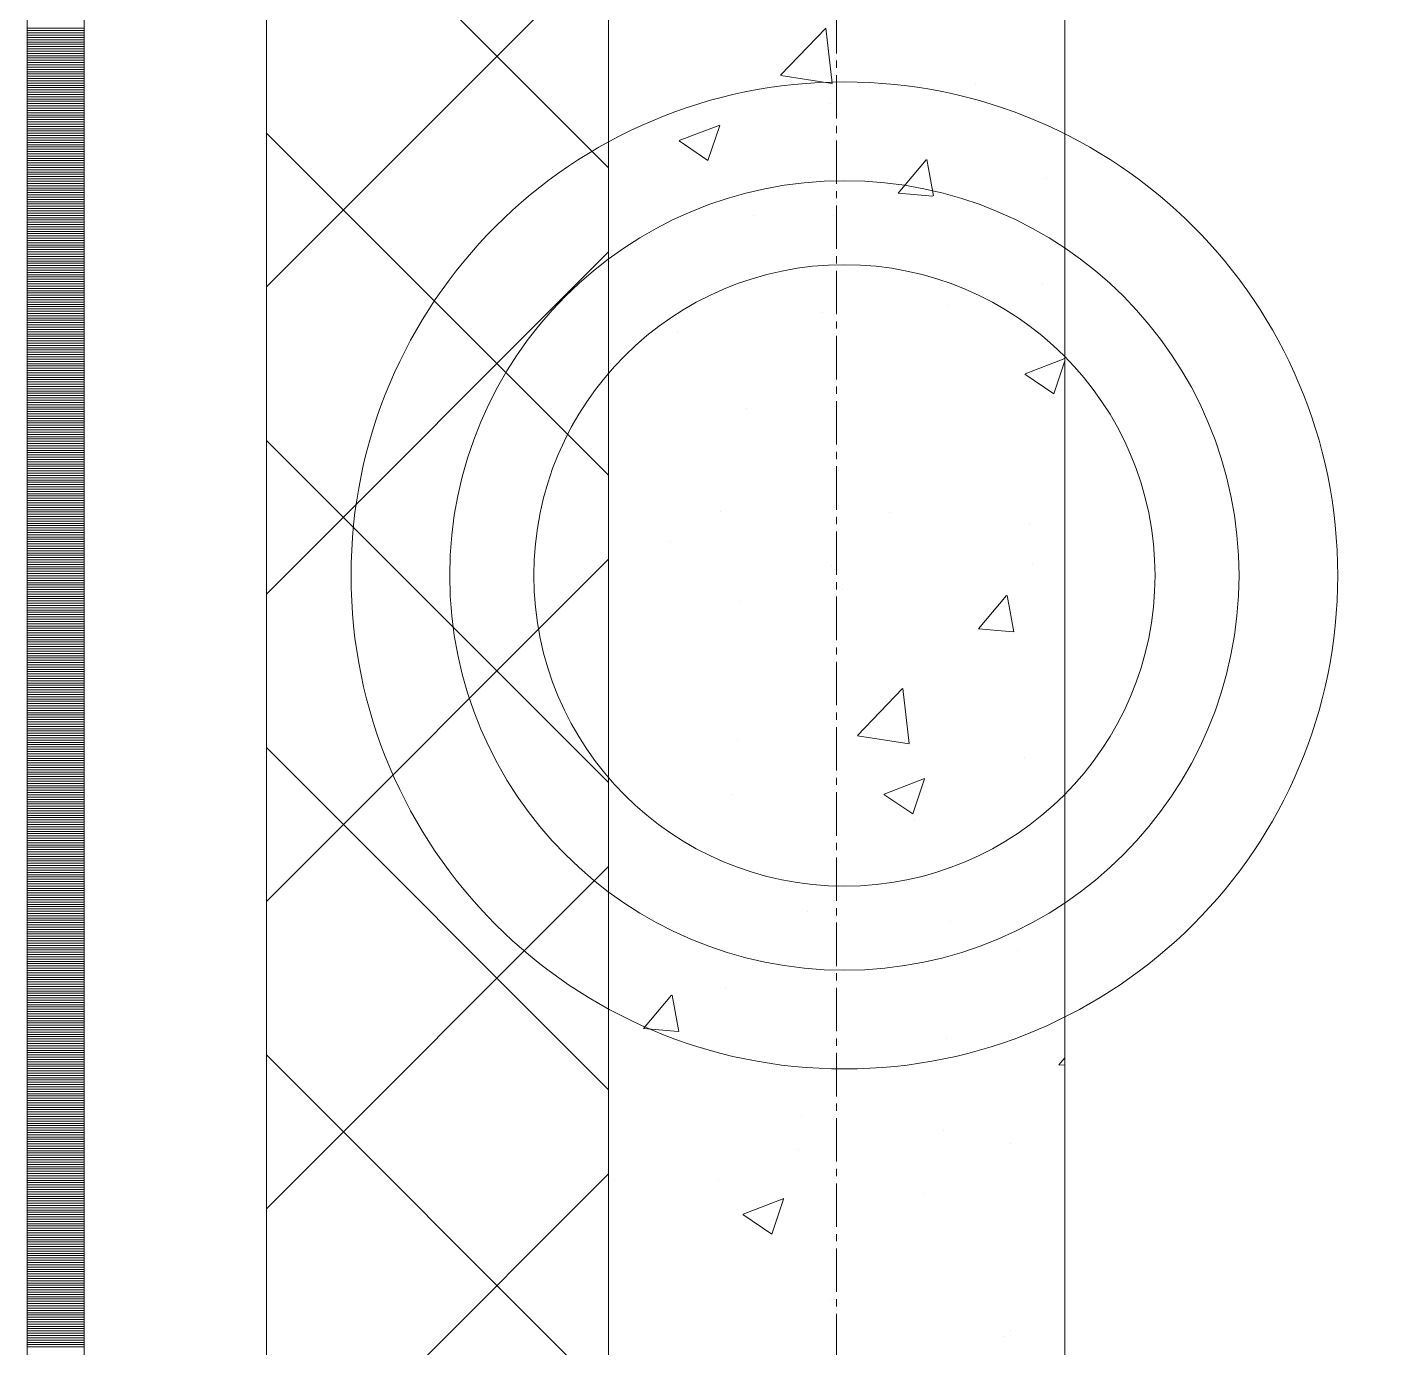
# Model space of a CAD drawing. Header units: millimetres. Extents: x 538266 to 1167394, y 114608 to 637157.
# Drawn here: x 828883 to 829477, y 207417 to 207996 of the extents above; entities that cross this region are included whole.
import ezdxf
from ezdxf.enums import TextEntityAlignment as Align

# ---------------------------------------------------------------- set-up
doc = ezdxf.new("R2010")
doc.units = ezdxf.units.MM
doc.linetypes.add('CENTER2', pattern=[28.575, 19.05, -3.175, 3.175, -3.175])
doc.linetypes.add('DASHED', pattern=[19.05, 12.7, -6.35])
doc.layers.get('Defpoints').update_dxf_attribs({"color": 140})
doc.layers.add('АР_Делит', color=120, linetype='Continuous', lineweight=0, plot=False)
for name, color, linetype, lineweight in [('АР_Стены ПЕНОблок', 52, 'Continuous', 20), ('АР_Тонкая', 254, 'Continuous', 5), ('АР_Утеплитель', 31, 'Continuous', 0), ('АР_Штриховка', 8, 'Continuous', 0)]:
    doc.layers.add(name, color=color, linetype=linetype, lineweight=lineweight)
doc.layers.add('РД_Оси_100', color=7, linetype='Continuous', lineweight=0, true_color=0x525252)
doc.styles.add('style1', font='ARIALN.TTF')

# ---------------------------------------------------------------- blocks, each defined once
blk = doc.blocks.new('2_этаж')
at = {"layer": 'АР_Делит', "color": 18, "true_color": 0x000000}
for radius in [216.34, 173.04, 136.21]:
    blk.add_circle((672876.96, 207755.17), radius, dxfattribs=at)
at = {"layer": 'АР_Стены ПЕНОблок', "color": 18, "linetype": 'Continuous', "lineweight": 20, "true_color": 0x000000}
for p, q in [((672773.57, 213213.25), (672773.57, 137013.25)), ((672973.57, 137013.25), (672973.57, 213213.25))]:
    blk.add_line(p, q, dxfattribs=at)
at = {"layer": 'АР_Тонкая', "color": 18, "linetype": 'Continuous', "lineweight": 5, "true_color": 0x000000}
for p, q in [((672518.57, 213213.25), (672518.57, 137013.25)), ((672543.57, 213213.25), (672543.57, 137013.25)), ((672543.57, 137013.25), (672543.57, 213213.25)), ((672623.57, 137013.25), (672623.57, 213213.25))]:
    blk.add_line(p, q, dxfattribs=at)
at = {"layer": 'АР_Утеплитель', "color": 18, "linetype": 'Continuous', "lineweight": 0, "true_color": 0x000000}
for p, q in [((672623.57, 213213.25), (672623.57, 137013.25)), ((672773.57, 137013.25), (672773.57, 213213.25))]:
    blk.add_line(p, q, dxfattribs=at)
at = {"layer": 'АР_Штриховка', "color": 18, "linetype": 'Continuous', "lineweight": 0, "true_color": 0x000000}
for p, q in [((672773.57, 207933.8), (672623.57, 208083.8)), ((672623.57, 207881.66), (672773.57, 208031.66)), ((672518.57, 207995), (672543.57, 207995)), ((672518.57, 207994), (672543.57, 207994)), ((672518.57, 207993), (672543.57, 207993)), ((672518.57, 207992), (672543.57, 207992)), ((672848.99, 207974.44), (672868.77, 207995.06)), ((672871.66, 207970.95), (672868.86, 207995.07)), ((672518.57, 207991), (672543.57, 207991)), ((672518.57, 207990), (672543.57, 207990)), ((672518.57, 207989), (672543.57, 207989)), ((672518.57, 207988), (672543.57, 207988)), ((672518.57, 207987), (672543.57, 207987)), ((672518.57, 207986), (672543.57, 207986)), ((672518.57, 207985), (672543.57, 207985)), ((672518.57, 207984), (672543.57, 207984)), ((672518.57, 207983), (672543.57, 207983)), ((672518.57, 207982), (672543.57, 207982)), ((672518.57, 207981), (672543.57, 207981)), ((672518.57, 207980), (672543.57, 207980)), ((672518.57, 207979), (672543.57, 207979)), ((672518.57, 207978), (672543.57, 207978)), ((672518.57, 207977), (672543.57, 207977)), ((672518.57, 207976), (672543.57, 207976)), ((672518.57, 207975), (672543.57, 207975)), ((672518.57, 207974), (672543.57, 207974)), ((672849.05, 207974.31), (672871.64, 207970.81)), ((672518.57, 207973), (672543.57, 207973)), ((672518.57, 207972), (672543.57, 207972)), ((672518.57, 207971), (672543.57, 207971)), ((672518.57, 207970), (672543.57, 207970)), ((672518.57, 207969), (672543.57, 207969)), ((672518.57, 207968), (672543.57, 207968)), ((672934.34, 207970.49), (672934.34, 207970.49)), ((672518.57, 207967), (672543.57, 207967)), ((672518.57, 207966), (672543.57, 207966)), ((672518.57, 207965), (672543.57, 207965)), ((672518.57, 207964), (672543.57, 207964)), ((672518.57, 207963), (672543.57, 207963)), ((672518.57, 207962), (672543.57, 207962)), ((672870.75, 207962.11), (672870.75, 207962.11)), ((672518.57, 207961), (672543.57, 207961)), ((672518.57, 207960), (672543.57, 207960)), ((672518.57, 207959), (672543.57, 207959)), ((672518.57, 207958), (672543.57, 207958)), ((672518.57, 207957), (672543.57, 207957)), ((672518.57, 207956), (672543.57, 207956)), ((672518.57, 207955), (672543.57, 207955)), ((672518.57, 207954), (672543.57, 207954)), ((672518.57, 207953), (672543.57, 207953)), ((672518.57, 207952), (672543.57, 207952)), ((672518.57, 207951), (672543.57, 207951)), ((672518.57, 207950), (672543.57, 207950)), ((672804.56, 207945.79), (672822.34, 207952.62)), ((672817.13, 207937.1), (672822.28, 207952.45)), ((672518.57, 207949), (672543.57, 207949)), ((672518.57, 207948), (672543.57, 207948)), ((672518.57, 207947), (672543.57, 207947)), ((672518.57, 207946), (672543.57, 207946)), ((672518.57, 207945), (672543.57, 207945)), ((672518.57, 207944), (672543.57, 207944)), ((672773.57, 207799.1), (672623.57, 207949.1)), ((672804.48, 207945.63), (672817.12, 207937.11)), ((672518.57, 207943), (672543.57, 207943)), ((672518.57, 207942), (672543.57, 207942)), ((672518.57, 207941), (672543.57, 207941)), ((672518.57, 207940), (672543.57, 207940)), ((672518.57, 207939), (672543.57, 207939)), ((672518.57, 207938), (672543.57, 207938)), ((672518.57, 207937), (672543.57, 207937)), ((672518.57, 207936), (672543.57, 207936)), ((672518.57, 207935), (672543.57, 207935)), ((672518.57, 207934), (672543.57, 207934)), ((672518.57, 207933), (672543.57, 207933)), ((672518.57, 207932), (672543.57, 207932)), ((672900.55, 207922.78), (672912.8, 207937.38)), ((672916.03, 207921.5), (672913.09, 207937.43)), ((672518.57, 207931), (672543.57, 207931)), ((672518.57, 207930), (672543.57, 207930)), ((672518.57, 207929), (672543.57, 207929)), ((672518.57, 207928), (672543.57, 207928)), ((672518.57, 207927), (672543.57, 207927)), ((672518.57, 207926), (672543.57, 207926)), ((672861.71, 207929.48), (672861.71, 207929.48)), ((672965.41, 207929.1), (672965.41, 207929.1)), ((672518.57, 207925), (672543.57, 207925)), ((672518.57, 207924), (672543.57, 207924)), ((672518.57, 207923), (672543.57, 207923)), ((672518.57, 207922), (672543.57, 207922)), ((672518.57, 207921), (672543.57, 207921)), ((672518.57, 207920), (672543.57, 207920)), ((672900.55, 207922.78), (672915.73, 207921.45)), ((672518.57, 207919), (672543.57, 207919)), ((672518.57, 207918), (672543.57, 207918)), ((672518.57, 207917), (672543.57, 207917)), ((672518.57, 207916), (672543.57, 207916)), ((672518.57, 207915), (672543.57, 207915)), ((672518.57, 207914), (672543.57, 207914)), ((672518.57, 207913), (672543.57, 207913)), ((672518.57, 207912), (672543.57, 207912)), ((672518.57, 207911), (672543.57, 207911)), ((672518.57, 207910), (672543.57, 207910)), ((672518.57, 207909), (672543.57, 207909)), ((672837.12, 207912.84), (672837.12, 207912.84)), ((672872.11, 207912.94), (672872.11, 207912.94)), ((672518.57, 207908), (672543.57, 207908)), ((672518.57, 207907), (672543.57, 207907)), ((672518.57, 207906), (672543.57, 207906)), ((672518.57, 207905), (672543.57, 207905)), ((672518.57, 207904), (672543.57, 207904)), ((672518.57, 207903), (672543.57, 207903)), ((672518.57, 207902), (672543.57, 207902)), ((672518.57, 207901), (672543.57, 207901)), ((672518.57, 207900), (672543.57, 207900)), ((672518.57, 207899), (672543.57, 207899)), ((672518.57, 207898), (672543.57, 207898)), ((672518.57, 207897), (672543.57, 207897)), ((672623.57, 207746.96), (672773.57, 207896.96)), ((672518.57, 207896), (672543.57, 207896)), ((672518.57, 207895), (672543.57, 207895)), ((672518.57, 207894), (672543.57, 207894)), ((672518.57, 207893), (672543.57, 207893)), ((672518.57, 207892), (672543.57, 207892)), ((672518.57, 207891), (672543.57, 207891)), ((672518.57, 207890), (672543.57, 207890)), ((672518.57, 207889), (672543.57, 207889)), ((672518.57, 207888), (672543.57, 207888)), ((672518.57, 207887), (672543.57, 207887)), ((672518.57, 207886), (672543.57, 207886)), ((672518.57, 207885), (672543.57, 207885)), ((672518.57, 207884), (672543.57, 207884)), ((672518.57, 207883), (672543.57, 207883)), ((672518.57, 207882), (672543.57, 207882)), ((672518.57, 207881), (672543.57, 207881)), ((672518.57, 207880), (672543.57, 207880)), ((672518.57, 207879), (672543.57, 207879)), ((672963.71, 207882.97), (672963.71, 207882.97)), ((672518.57, 207878), (672543.57, 207878)), ((672518.57, 207877), (672543.57, 207877)), ((672518.57, 207876), (672543.57, 207876)), ((672518.57, 207875), (672543.57, 207875)), ((672518.57, 207874), (672543.57, 207874)), ((672518.57, 207873), (672543.57, 207873)), ((672922.58, 207873.71), (672922.58, 207873.71)), ((672518.57, 207872), (672543.57, 207872)), ((672518.57, 207871), (672543.57, 207871)), ((672518.57, 207870), (672543.57, 207870)), ((672518.57, 207869), (672543.57, 207869)), ((672518.57, 207868), (672543.57, 207868)), ((672518.57, 207867), (672543.57, 207867)), ((672867.52, 207870.3), (672867.52, 207870.3)), ((672518.57, 207866), (672543.57, 207866)), ((672518.57, 207865), (672543.57, 207865)), ((672518.57, 207864), (672543.57, 207864)), ((672518.57, 207863), (672543.57, 207863)), ((672518.57, 207862), (672543.57, 207862)), ((672518.57, 207861), (672543.57, 207861)), ((672803.93, 207861.93), (672803.93, 207861.93)), ((672518.57, 207860), (672543.57, 207860)), ((672518.57, 207859), (672543.57, 207859)), ((672518.57, 207858), (672543.57, 207858)), ((672518.57, 207857), (672543.57, 207857)), ((672518.57, 207856), (672543.57, 207856)), ((672518.57, 207855), (672543.57, 207855)), ((672518.57, 207854), (672543.57, 207854)), ((672518.57, 207853), (672543.57, 207853)), ((672518.57, 207852), (672543.57, 207852)), ((672518.57, 207851), (672543.57, 207851)), ((672518.57, 207850), (672543.57, 207850)), ((672518.57, 207849), (672543.57, 207849)), ((672956.17, 207843.53), (672973.57, 207850.21)), ((672968.75, 207834.84), (672973.57, 207849.21)), ((672518.57, 207848), (672543.57, 207848)), ((672518.57, 207847), (672543.57, 207847)), ((672518.57, 207846), (672543.57, 207846)), ((672518.57, 207845), (672543.57, 207845)), ((672518.57, 207844), (672543.57, 207844)), ((672518.57, 207843), (672543.57, 207843)), ((672774.45, 207848.29), (672774.45, 207848.29)), ((672956.1, 207843.36), (672968.73, 207834.84)), ((672962.32, 207844.55), (672962.32, 207844.55)), ((672518.57, 207842), (672543.57, 207842)), ((672518.57, 207841), (672543.57, 207841)), ((672518.57, 207840), (672543.57, 207840)), ((672518.57, 207839), (672543.57, 207839)), ((672518.57, 207838), (672543.57, 207838)), ((672518.57, 207837), (672543.57, 207837)), ((672518.57, 207836), (672543.57, 207836)), ((672518.57, 207835), (672543.57, 207835)), ((672518.57, 207834), (672543.57, 207834)), ((672518.57, 207833), (672543.57, 207833)), ((672518.57, 207832), (672543.57, 207832)), ((672518.57, 207831), (672543.57, 207831)), ((672518.57, 207830), (672543.57, 207830)), ((672518.57, 207829), (672543.57, 207829)), ((672518.57, 207828), (672543.57, 207828)), ((672518.57, 207827), (672543.57, 207827)), ((672518.57, 207826), (672543.57, 207826)), ((672518.57, 207825), (672543.57, 207825)), ((672834.03, 207828.29), (672834.03, 207828.29)), ((672518.57, 207824), (672543.57, 207824)), ((672518.57, 207823), (672543.57, 207823)), ((672518.57, 207822), (672543.57, 207822)), ((672518.57, 207821), (672543.57, 207821)), ((672518.57, 207820), (672543.57, 207820)), ((672518.57, 207819), (672543.57, 207819)), ((672518.57, 207818), (672543.57, 207818)), ((672518.57, 207817), (672543.57, 207817)), ((672518.57, 207816), (672543.57, 207816)), ((672518.57, 207815), (672543.57, 207815)), ((672518.57, 207814), (672543.57, 207814)), ((672773.57, 207664.39), (672623.57, 207814.39)), ((672518.57, 207813), (672543.57, 207813)), ((672518.57, 207812), (672543.57, 207812)), ((672518.57, 207811), (672543.57, 207811)), ((672518.57, 207810), (672543.57, 207810)), ((672518.57, 207809), (672543.57, 207809)), ((672518.57, 207808), (672543.57, 207808)), ((672518.57, 207807), (672543.57, 207807)), ((672518.57, 207806), (672543.57, 207806)), ((672518.57, 207805), (672543.57, 207805)), ((672518.57, 207804), (672543.57, 207804)), ((672518.57, 207803), (672543.57, 207803)), ((672518.57, 207802), (672543.57, 207802)), ((672518.57, 207801), (672543.57, 207801)), ((672518.57, 207800), (672543.57, 207800)), ((672518.57, 207799), (672543.57, 207799)), ((672518.57, 207798), (672543.57, 207798)), ((672518.57, 207797), (672543.57, 207797)), ((672518.57, 207796), (672543.57, 207796)), ((672518.57, 207795), (672543.57, 207795)), ((672518.57, 207794), (672543.57, 207794)), ((672518.57, 207793), (672543.57, 207793)), ((672518.57, 207792), (672543.57, 207792)), ((672518.57, 207791), (672543.57, 207791)), ((672518.57, 207790), (672543.57, 207790)), ((672518.57, 207789), (672543.57, 207789)), ((672518.57, 207788), (672543.57, 207788)), ((672518.57, 207787), (672543.57, 207787)), ((672518.57, 207786), (672543.57, 207786)), ((672518.57, 207785), (672543.57, 207785)), ((672518.57, 207784), (672543.57, 207784)), ((672518.57, 207783), (672543.57, 207783)), ((672518.57, 207782), (672543.57, 207782)), ((672518.57, 207781), (672543.57, 207781)), ((672518.57, 207780), (672543.57, 207780)), ((672518.57, 207779), (672543.57, 207779)), ((672518.57, 207778), (672543.57, 207778)), ((672822.65, 207783.15), (672822.65, 207783.15)), ((672896.89, 207782.79), (672896.89, 207782.79)), ((672958.24, 207777.42), (672958.24, 207777.42)), ((672518.57, 207777), (672543.57, 207777)), ((672518.57, 207776), (672543.57, 207776)), ((672518.57, 207775), (672543.57, 207775)), ((672518.57, 207774), (672543.57, 207774)), ((672518.57, 207773), (672543.57, 207773)), ((672518.57, 207772), (672543.57, 207772)), ((672518.57, 207771), (672543.57, 207771)), ((672518.57, 207770), (672543.57, 207770)), ((672518.57, 207769), (672543.57, 207769)), ((672518.57, 207768), (672543.57, 207768)), ((672518.57, 207767), (672543.57, 207767)), ((672518.57, 207766), (672543.57, 207766)), ((672800.7, 207770.12), (672800.7, 207770.12)), ((672518.57, 207765), (672543.57, 207765)), ((672518.57, 207764), (672543.57, 207764)), ((672518.57, 207763), (672543.57, 207763)), ((672518.57, 207762), (672543.57, 207762)), ((672518.57, 207761), (672543.57, 207761)), ((672518.57, 207760), (672543.57, 207760)), ((672623.57, 207612.26), (672773.57, 207762.26)), ((672959.24, 207759.99), (672959.24, 207759.99)), ((672518.57, 207759), (672543.57, 207759)), ((672518.57, 207758), (672543.57, 207758)), ((672518.57, 207757), (672543.57, 207757)), ((672518.57, 207756), (672543.57, 207756)), ((672518.57, 207755), (672543.57, 207755)), ((672518.57, 207754), (672543.57, 207754)), ((672871.45, 207759.4), (672871.45, 207759.4)), ((672518.57, 207753), (672543.57, 207753)), ((672518.57, 207752), (672543.57, 207752)), ((672518.57, 207751), (672543.57, 207751)), ((672518.57, 207750), (672543.57, 207750)), ((672518.57, 207749), (672543.57, 207749)), ((672518.57, 207748), (672543.57, 207748)), ((672876.2, 207749.03), (672876.2, 207749.03)), ((672518.57, 207747), (672543.57, 207747)), ((672518.57, 207746), (672543.57, 207746)), ((672518.57, 207745), (672543.57, 207745)), ((672518.57, 207744), (672543.57, 207744)), ((672518.57, 207743), (672543.57, 207743)), ((672518.57, 207742), (672543.57, 207742)), ((672830.94, 207743.73), (672830.94, 207743.73)), ((672935.79, 207731.73), (672948.04, 207746.32)), ((672951.27, 207730.45), (672948.33, 207746.37)), ((672518.57, 207741), (672543.57, 207741)), ((672518.57, 207740), (672543.57, 207740)), ((672518.57, 207739), (672543.57, 207739)), ((672518.57, 207738), (672543.57, 207738)), ((672518.57, 207737), (672543.57, 207737)), ((672518.57, 207736), (672543.57, 207736)), ((672518.57, 207735), (672543.57, 207735)), ((672518.57, 207734), (672543.57, 207734)), ((672518.57, 207733), (672543.57, 207733)), ((672518.57, 207732), (672543.57, 207732)), ((672518.57, 207731), (672543.57, 207731)), ((672518.57, 207730), (672543.57, 207730)), ((672935.79, 207731.72), (672950.98, 207730.39)), ((672518.57, 207729), (672543.57, 207729)), ((672518.57, 207728), (672543.57, 207728)), ((672518.57, 207727), (672543.57, 207727)), ((672518.57, 207726), (672543.57, 207726)), ((672518.57, 207725), (672543.57, 207725)), ((672518.57, 207724), (672543.57, 207724)), ((672518.57, 207723), (672543.57, 207723)), ((672518.57, 207722), (672543.57, 207722)), ((672518.57, 207721), (672543.57, 207721)), ((672518.57, 207720), (672543.57, 207720)), ((672518.57, 207719), (672543.57, 207719)), ((672518.57, 207718), (672543.57, 207718)), ((672518.57, 207717), (672543.57, 207717)), ((672518.57, 207716), (672543.57, 207716)), ((672518.57, 207715), (672543.57, 207715)), ((672518.57, 207714), (672543.57, 207714)), ((672518.57, 207713), (672543.57, 207713)), ((672518.57, 207712), (672543.57, 207712)), ((672518.57, 207711), (672543.57, 207711)), ((672518.57, 207710), (672543.57, 207710)), ((672518.57, 207709), (672543.57, 207709)), ((672518.57, 207708), (672543.57, 207708)), ((672518.57, 207707), (672543.57, 207707)), ((672518.57, 207706), (672543.57, 207706)), ((672518.57, 207705), (672543.57, 207705)), ((672518.57, 207704), (672543.57, 207704)), ((672518.57, 207703), (672543.57, 207703)), ((672518.57, 207702), (672543.57, 207702)), ((672518.57, 207701), (672543.57, 207701)), ((672882.66, 207684.97), (672902.45, 207705.59)), ((672905.34, 207681.48), (672902.53, 207705.6)), ((672518.57, 207700), (672543.57, 207700)), ((672518.57, 207699), (672543.57, 207699)), ((672518.57, 207698), (672543.57, 207698)), ((672518.57, 207697), (672543.57, 207697)), ((672518.57, 207696), (672543.57, 207696)), ((672518.57, 207695), (672543.57, 207695)), ((672518.57, 207694), (672543.57, 207694)), ((672518.57, 207693), (672543.57, 207693)), ((672518.57, 207692), (672543.57, 207692)), ((672518.57, 207691), (672543.57, 207691)), ((672518.57, 207690), (672543.57, 207690)), ((672518.57, 207689), (672543.57, 207689)), ((672518.57, 207688), (672543.57, 207688)), ((672518.57, 207687), (672543.57, 207687)), ((672518.57, 207686), (672543.57, 207686)), ((672518.57, 207685), (672543.57, 207685)), ((672518.57, 207684), (672543.57, 207684)), ((672518.57, 207683), (672543.57, 207683)), ((672830.07, 207682.61), (672830.07, 207682.61)), ((672882.73, 207684.84), (672905.32, 207681.34)), ((672518.57, 207682), (672543.57, 207682)), ((672518.57, 207681), (672543.57, 207681)), ((672518.57, 207680), (672543.57, 207680)), ((672518.57, 207679), (672543.57, 207679)), ((672518.57, 207678), (672543.57, 207678)), ((672518.57, 207677), (672543.57, 207677)), ((672773.57, 207529.69), (672623.57, 207679.69)), ((672518.57, 207676), (672543.57, 207676)), ((672518.57, 207675), (672543.57, 207675)), ((672518.57, 207674), (672543.57, 207674)), ((672518.57, 207673), (672543.57, 207673)), ((672518.57, 207672), (672543.57, 207672)), ((672518.57, 207671), (672543.57, 207671)), ((672956.15, 207675.44), (672956.15, 207675.44)), ((672518.57, 207670), (672543.57, 207670)), ((672518.57, 207669), (672543.57, 207669)), ((672518.57, 207668), (672543.57, 207668)), ((672518.57, 207667), (672543.57, 207667)), ((672518.57, 207666), (672543.57, 207666)), ((672518.57, 207665), (672543.57, 207665)), ((672894.37, 207659.34), (672912.15, 207666.17)), ((672906.94, 207650.65), (672912.09, 207666)), ((672518.57, 207664), (672543.57, 207664)), ((672518.57, 207663), (672543.57, 207663)), ((672518.57, 207662), (672543.57, 207662)), ((672518.57, 207661), (672543.57, 207661)), ((672518.57, 207660), (672543.57, 207660)), ((672518.57, 207659), (672543.57, 207659)), ((672827.85, 207659.18), (672827.85, 207659.18)), ((672894.29, 207659.18), (672906.93, 207650.65)), ((672518.57, 207658), (672543.57, 207658)), ((672518.57, 207657), (672543.57, 207657)), ((672518.57, 207656), (672543.57, 207656)), ((672518.57, 207655), (672543.57, 207655)), ((672518.57, 207654), (672543.57, 207654)), ((672518.57, 207653), (672543.57, 207653)), ((672518.57, 207652), (672543.57, 207652)), ((672518.57, 207651), (672543.57, 207651)), ((672518.57, 207650), (672543.57, 207650)), ((672518.57, 207649), (672543.57, 207649)), ((672518.57, 207648), (672543.57, 207648)), ((672518.57, 207647), (672543.57, 207647)), ((672907.7, 207648.31), (672907.7, 207648.31)), ((672518.57, 207646), (672543.57, 207646)), ((672518.57, 207645), (672543.57, 207645)), ((672518.57, 207644), (672543.57, 207644)), ((672518.57, 207643), (672543.57, 207643)), ((672518.57, 207642), (672543.57, 207642)), ((672518.57, 207641), (672543.57, 207641)), ((672518.57, 207640), (672543.57, 207640)), ((672518.57, 207639), (672543.57, 207639)), ((672518.57, 207638), (672543.57, 207638)), ((672518.57, 207637), (672543.57, 207637)), ((672518.57, 207636), (672543.57, 207636)), ((672518.57, 207635), (672543.57, 207635)), ((672518.57, 207634), (672543.57, 207634)), ((672518.57, 207633), (672543.57, 207633)), ((672518.57, 207632), (672543.57, 207632)), ((672518.57, 207631), (672543.57, 207631)), ((672518.57, 207630), (672543.57, 207630)), ((672518.57, 207629), (672543.57, 207629)), ((672518.57, 207628), (672543.57, 207628)), ((672518.57, 207627), (672543.57, 207627)), ((672518.57, 207626), (672543.57, 207626)), ((672518.57, 207625), (672543.57, 207625)), ((672518.57, 207624), (672543.57, 207624)), ((672518.57, 207623), (672543.57, 207623)), ((672623.57, 207477.55), (672773.57, 207627.55)), ((672518.57, 207622), (672543.57, 207622)), ((672518.57, 207621), (672543.57, 207621)), ((672518.57, 207620), (672543.57, 207620)), ((672518.57, 207619), (672543.57, 207619)), ((672518.57, 207618), (672543.57, 207618)), ((672518.57, 207617), (672543.57, 207617)), ((672518.57, 207616), (672543.57, 207616)), ((672518.57, 207615), (672543.57, 207615)), ((672518.57, 207614), (672543.57, 207614)), ((672518.57, 207613), (672543.57, 207613)), ((672518.57, 207612), (672543.57, 207612)), ((672518.57, 207611), (672543.57, 207611)), ((672518.57, 207610), (672543.57, 207610)), ((672518.57, 207609), (672543.57, 207609)), ((672518.57, 207608), (672543.57, 207608)), ((672518.57, 207607), (672543.57, 207607)), ((672518.57, 207606), (672543.57, 207606)), ((672860.96, 207607.84), (672860.96, 207607.84)), ((672518.57, 207605), (672543.57, 207605)), ((672518.57, 207604), (672543.57, 207604)), ((672518.57, 207603), (672543.57, 207603)), ((672518.57, 207602), (672543.57, 207602)), ((672518.57, 207601), (672543.57, 207601)), ((672518.57, 207600), (672543.57, 207600)), ((672923.67, 207603.55), (672923.67, 207603.55)), ((672518.57, 207599), (672543.57, 207599)), ((672518.57, 207598), (672543.57, 207598)), ((672518.57, 207597), (672543.57, 207597)), ((672518.57, 207596), (672543.57, 207596)), ((672518.57, 207595), (672543.57, 207595)), ((672518.57, 207594), (672543.57, 207594)), ((672518.57, 207593), (672543.57, 207593)), ((672518.57, 207592), (672543.57, 207592)), ((672518.57, 207591), (672543.57, 207591)), ((672518.57, 207590), (672543.57, 207590)), ((672518.57, 207589), (672543.57, 207589)), ((672518.57, 207588), (672543.57, 207588)), ((672953.06, 207590.88), (672953.06, 207590.88)), ((672518.57, 207587), (672543.57, 207587)), ((672518.57, 207586), (672543.57, 207586)), ((672518.57, 207585), (672543.57, 207585)), ((672518.57, 207584), (672543.57, 207584)), ((672518.57, 207583), (672543.57, 207583)), ((672518.57, 207582), (672543.57, 207582)), ((672518.57, 207581), (672543.57, 207581)), ((672518.57, 207580), (672543.57, 207580)), ((672518.57, 207579), (672543.57, 207579)), ((672518.57, 207578), (672543.57, 207578)), ((672518.57, 207577), (672543.57, 207577)), ((672518.57, 207576), (672543.57, 207576)), ((672518.57, 207575), (672543.57, 207575)), ((672518.57, 207574), (672543.57, 207574)), ((672518.57, 207573), (672543.57, 207573)), ((672518.57, 207572), (672543.57, 207572)), ((672518.57, 207571), (672543.57, 207571)), ((672518.57, 207570), (672543.57, 207570)), ((672788.85, 207556.61), (672801.1, 207571.2)), ((672804.33, 207555.33), (672801.39, 207571.25)), ((672824.76, 207574.62), (672824.76, 207574.62)), ((672518.57, 207569), (672543.57, 207569)), ((672518.57, 207568), (672543.57, 207568)), ((672518.57, 207567), (672543.57, 207567)), ((672518.57, 207566), (672543.57, 207566)), ((672518.57, 207565), (672543.57, 207565)), ((672518.57, 207564), (672543.57, 207564)), ((672518.57, 207563), (672543.57, 207563)), ((672518.57, 207562), (672543.57, 207562)), ((672518.57, 207561), (672543.57, 207561)), ((672518.57, 207560), (672543.57, 207560)), ((672518.57, 207559), (672543.57, 207559)), ((672518.57, 207558), (672543.57, 207558)), ((672518.57, 207557), (672543.57, 207557)), ((672518.57, 207556), (672543.57, 207556)), ((672518.57, 207555), (672543.57, 207555)), ((672518.57, 207554), (672543.57, 207554)), ((672518.57, 207553), (672543.57, 207553)), ((672518.57, 207552), (672543.57, 207552)), ((672788.85, 207556.6), (672804.03, 207555.28)), ((672921.83, 207552.07), (672921.83, 207552.07)), ((672518.57, 207551), (672543.57, 207551)), ((672518.57, 207550), (672543.57, 207550)), ((672518.57, 207549), (672543.57, 207549)), ((672518.57, 207548), (672543.57, 207548)), ((672518.57, 207547), (672543.57, 207547)), ((672518.57, 207546), (672543.57, 207546)), ((672518.57, 207545), (672543.57, 207545)), ((672518.57, 207544), (672543.57, 207544)), ((672518.57, 207543), (672543.57, 207543)), ((672518.57, 207542), (672543.57, 207542)), ((672518.57, 207541), (672543.57, 207541)), ((672518.57, 207540), (672543.57, 207540)), ((672773.57, 207394.98), (672623.57, 207544.98)), ((672971.04, 207540.67), (672973.57, 207543.69)), ((672971.04, 207540.66), (672973.57, 207540.44)), ((672518.57, 207539), (672543.57, 207539)), ((672518.57, 207538), (672543.57, 207538)), ((672518.57, 207537), (672543.57, 207537)), ((672518.57, 207536), (672543.57, 207536)), ((672518.57, 207535), (672543.57, 207535)), ((672518.57, 207534), (672543.57, 207534)), ((672518.57, 207533), (672543.57, 207533)), ((672518.57, 207532), (672543.57, 207532)), ((672518.57, 207531), (672543.57, 207531)), ((672518.57, 207530), (672543.57, 207530)), ((672518.57, 207529), (672543.57, 207529)), ((672518.57, 207528), (672543.57, 207528)), ((672518.57, 207527), (672543.57, 207527)), ((672518.57, 207526), (672543.57, 207526)), ((672518.57, 207525), (672543.57, 207525)), ((672518.57, 207524), (672543.57, 207524)), ((672518.57, 207523), (672543.57, 207523)), ((672518.57, 207522), (672543.57, 207522)), ((672773.7, 207526.65), (672773.7, 207526.65)), ((672518.57, 207521), (672543.57, 207521)), ((672518.57, 207520), (672543.57, 207520)), ((672518.57, 207519), (672543.57, 207519)), ((672518.57, 207518), (672543.57, 207518)), ((672518.57, 207517), (672543.57, 207517)), ((672518.57, 207516), (672543.57, 207516)), ((672858.24, 207518.52), (672858.24, 207518.52)), ((672518.57, 207515), (672543.57, 207515)), ((672518.57, 207514), (672543.57, 207514)), ((672518.57, 207513), (672543.57, 207513)), ((672518.57, 207512), (672543.57, 207512)), ((672518.57, 207511), (672543.57, 207511)), ((672920.44, 207511.74), (672920.44, 207511.74)), ((672518.57, 207510), (672543.57, 207510)), ((672518.57, 207509), (672543.57, 207509)), ((672518.57, 207508), (672543.57, 207508)), ((672518.57, 207507), (672543.57, 207507)), ((672518.57, 207506), (672543.57, 207506)), ((672518.57, 207505), (672543.57, 207505)), ((672949.97, 207506.33), (672949.97, 207506.33)), ((672518.57, 207504), (672543.57, 207504)), ((672518.57, 207503), (672543.57, 207503)), ((672518.57, 207502), (672543.57, 207502)), ((672518.57, 207501), (672543.57, 207501)), ((672518.57, 207500), (672543.57, 207500)), ((672518.57, 207499), (672543.57, 207499)), ((672856.85, 207503.37), (672856.85, 207503.37)), ((672518.57, 207498), (672543.57, 207498)), ((672518.57, 207497), (672543.57, 207497)), ((672518.57, 207496), (672543.57, 207496)), ((672518.57, 207495), (672543.57, 207495)), ((672518.57, 207494), (672543.57, 207494)), ((672518.57, 207493), (672543.57, 207493)), ((672623.57, 207342.85), (672773.57, 207492.85)), ((672518.57, 207492), (672543.57, 207492)), ((672518.57, 207491), (672543.57, 207491)), ((672518.57, 207490), (672543.57, 207490)), ((672518.57, 207489), (672543.57, 207489)), ((672518.57, 207488), (672543.57, 207488)), ((672518.57, 207487), (672543.57, 207487)), ((672776.21, 207490.13), (672776.21, 207490.13)), ((672821.67, 207490.07), (672821.67, 207490.07)), ((672518.57, 207486), (672543.57, 207486)), ((672518.57, 207485), (672543.57, 207485)), ((672518.57, 207484), (672543.57, 207484)), ((672518.57, 207483), (672543.57, 207483)), ((672518.57, 207482), (672543.57, 207482)), ((672518.57, 207481), (672543.57, 207481)), ((672832.57, 207475.15), (672850.35, 207481.98)), ((672845.14, 207466.46), (672850.29, 207481.81)), ((672911.8, 207484.4), (672911.8, 207484.4)), ((672518.57, 207480), (672543.57, 207480)), ((672518.57, 207479), (672543.57, 207479)), ((672518.57, 207478), (672543.57, 207478)), ((672518.57, 207477), (672543.57, 207477)), ((672518.57, 207476), (672543.57, 207476)), ((672518.57, 207475), (672543.57, 207475)), ((672832.49, 207474.99), (672845.13, 207466.47)), ((672518.57, 207474), (672543.57, 207474)), ((672518.57, 207473), (672543.57, 207473)), ((672518.57, 207472), (672543.57, 207472)), ((672518.57, 207471), (672543.57, 207471)), ((672518.57, 207470), (672543.57, 207470)), ((672518.57, 207469), (672543.57, 207469)), ((672518.57, 207468), (672543.57, 207468)), ((672518.57, 207467), (672543.57, 207467)), ((672518.57, 207466), (672543.57, 207466)), ((672518.57, 207465), (672543.57, 207465)), ((672518.57, 207464), (672543.57, 207464)), ((672518.57, 207463), (672543.57, 207463)), ((672518.57, 207462), (672543.57, 207462)), ((672518.57, 207461), (672543.57, 207461)), ((672518.57, 207460), (672543.57, 207460)), ((672518.57, 207459), (672543.57, 207459)), ((672518.57, 207458), (672543.57, 207458)), ((672518.57, 207457), (672543.57, 207457)), ((672518.57, 207456), (672543.57, 207456)), ((672518.57, 207455), (672543.57, 207455)), ((672518.57, 207454), (672543.57, 207454)), ((672518.57, 207453), (672543.57, 207453)), ((672518.57, 207452), (672543.57, 207452)), ((672518.57, 207451), (672543.57, 207451)), ((672518.57, 207450), (672543.57, 207450)), ((672518.57, 207449), (672543.57, 207449)), ((672518.57, 207448), (672543.57, 207448)), ((672518.57, 207447), (672543.57, 207447)), ((672518.57, 207446), (672543.57, 207446)), ((672518.57, 207445), (672543.57, 207445)), ((672518.57, 207444), (672543.57, 207444)), ((672518.57, 207443), (672543.57, 207443)), ((672518.57, 207442), (672543.57, 207442)), ((672518.57, 207441), (672543.57, 207441)), ((672518.57, 207440), (672543.57, 207440)), ((672518.57, 207439), (672543.57, 207439)), ((672518.57, 207438), (672543.57, 207438)), ((672518.57, 207437), (672543.57, 207437)), ((672518.57, 207436), (672543.57, 207436)), ((672518.57, 207435), (672543.57, 207435)), ((672518.57, 207434), (672543.57, 207434)), ((672518.57, 207433), (672543.57, 207433)), ((672870.7, 207437.76), (672870.7, 207437.76)), ((672518.57, 207432), (672543.57, 207432)), ((672518.57, 207431), (672543.57, 207431)), ((672518.57, 207430), (672543.57, 207430)), ((672518.57, 207429), (672543.57, 207429)), ((672518.57, 207428), (672543.57, 207428)), ((672518.57, 207427), (672543.57, 207427)), ((672518.57, 207426), (672543.57, 207426)), ((672518.57, 207425), (672543.57, 207425)), ((672518.57, 207424), (672543.57, 207424)), ((672518.57, 207423), (672543.57, 207423)), ((672518.57, 207422), (672543.57, 207422)), ((672518.57, 207421), (672543.57, 207421)), ((672946.88, 207421.77), (672946.88, 207421.77)), ((672949.81, 207424.22), (672949.81, 207424.22)), ((672518.57, 207420), (672543.57, 207420)), ((672518.57, 207419), (672543.57, 207419)), ((672518.57, 207418), (672543.57, 207418)), ((672518.57, 207417), (672543.57, 207417))]:
    blk.add_line(p, q, dxfattribs=at)
at = {"layer": 'Defpoints', "color": 18, "true_color": 0x000000, "style": 'style1'}
for p in [(677970.57, 219836.39), (678101.19, 211681.39)]:
    blk.add_attdef('АР-ПОМЕЩЕНИЕ:НАИМЕНОВАНИЕ', text='', height=100, dxfattribs=at).set_placement(p, align=Align.MIDDLE)
blk = doc.blocks.new('СОШ_2200_АР_ОСИ_М100_28.05.24')
at = {"layer": 'АР_Делит', "color": 251, "linetype": 'DASHED', "true_color": 0x636466}
blk.add_lwpolyline([(-355, 13145), (-355, 100855), (37145, 100855), (37145, 129155), (72745, 129155), (72745, 135155), (114955, 135155), (114955, -355)], dxfattribs=at)
at = {"layer": 'РД_Оси_100', "color": 251, "linetype": 'CENTER2', "true_color": 0x636466}
blk.add_line((0, -6155), (0, 139938.679), dxfattribs=at)

msp = doc.modelspace()

# ---------------------------------------------------------------- block references
msp.add_blockref('2_этаж', (156364.26, 0))
at = {"layer": 'РД_Оси_100'}
msp.add_blockref('СОШ_2200_АР_ОСИ_М100_28.05.24', (829237.83, 122413.25), dxfattribs=at)

doc.saveas('drawing.dxf')
